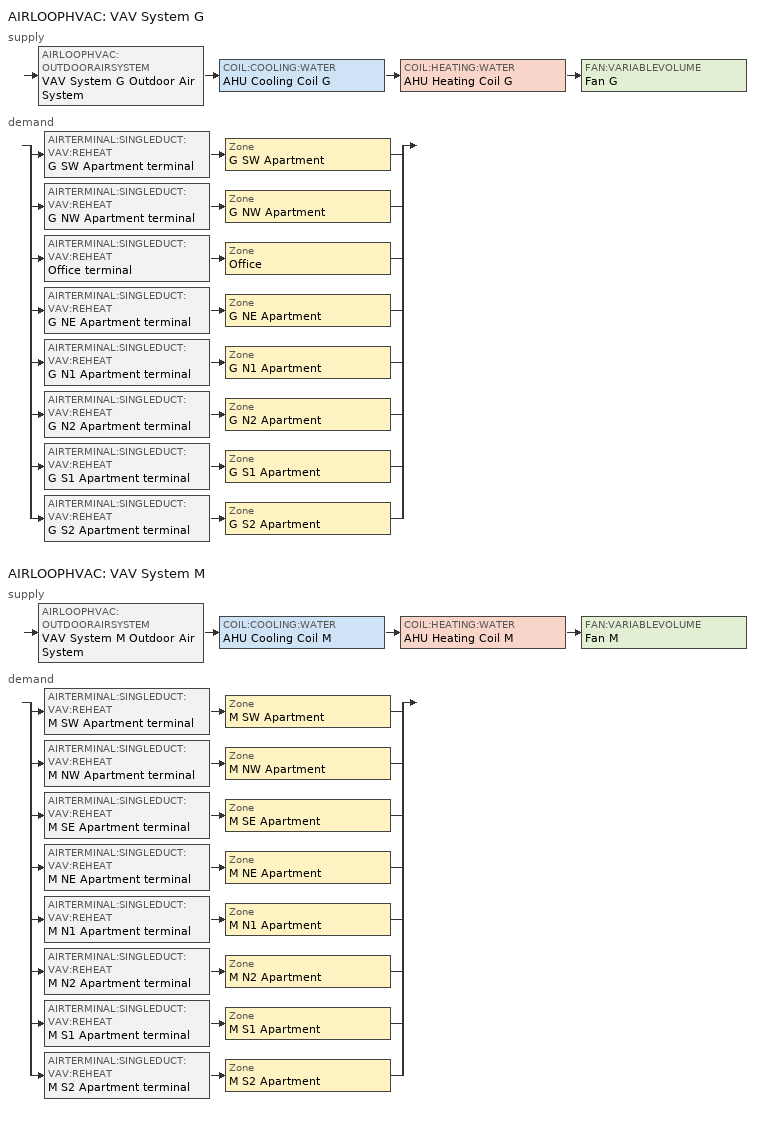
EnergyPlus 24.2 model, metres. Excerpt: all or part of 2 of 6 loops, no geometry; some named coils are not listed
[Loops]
AIRLOOPHVAC 'VAV System G'
 supply: AIRLOOPHVAC:OUTDOORAIRSYSTEM 'VAV System G Outdoor Air System' > COIL:COOLING:WATER 'AHU Cooling Coil G' > COIL:HEATING:WATER 'AHU Heating Coil G' > FAN:VARIABLEVOLUME 'Fan G'
 demand: split
  | AIRTERMINAL:SINGLEDUCT:VAV:REHEAT 'G SW Apartment terminal' > Zone 'G SW Apartment'
  | AIRTERMINAL:SINGLEDUCT:VAV:REHEAT 'G NW Apartment terminal' > Zone 'G NW Apartment'
  | AIRTERMINAL:SINGLEDUCT:VAV:REHEAT 'Office terminal' > Zone 'Office'
  | AIRTERMINAL:SINGLEDUCT:VAV:REHEAT 'G NE Apartment terminal' > Zone 'G NE Apartment'
  | AIRTERMINAL:SINGLEDUCT:VAV:REHEAT 'G N1 Apartment terminal' > Zone 'G N1 Apartment'
  | AIRTERMINAL:SINGLEDUCT:VAV:REHEAT 'G N2 Apartment terminal' > Zone 'G N2 Apartment'
  | AIRTERMINAL:SINGLEDUCT:VAV:REHEAT 'G S1 Apartment terminal' > Zone 'G S1 Apartment'
  | AIRTERMINAL:SINGLEDUCT:VAV:REHEAT 'G S2 Apartment terminal' > Zone 'G S2 Apartment'
AIRLOOPHVAC 'VAV System M'
 supply: AIRLOOPHVAC:OUTDOORAIRSYSTEM 'VAV System M Outdoor Air System' > COIL:COOLING:WATER 'AHU Cooling Coil M' > COIL:HEATING:WATER 'AHU Heating Coil M' > FAN:VARIABLEVOLUME 'Fan M'
 demand: split
  | AIRTERMINAL:SINGLEDUCT:VAV:REHEAT 'M SW Apartment terminal' > Zone 'M SW Apartment'
  | AIRTERMINAL:SINGLEDUCT:VAV:REHEAT 'M NW Apartment terminal' > Zone 'M NW Apartment'
  | AIRTERMINAL:SINGLEDUCT:VAV:REHEAT 'M SE Apartment terminal' > Zone 'M SE Apartment'
  | AIRTERMINAL:SINGLEDUCT:VAV:REHEAT 'M NE Apartment terminal' > Zone 'M NE Apartment'
  | AIRTERMINAL:SINGLEDUCT:VAV:REHEAT 'M N1 Apartment terminal' > Zone 'M N1 Apartment'
  | AIRTERMINAL:SINGLEDUCT:VAV:REHEAT 'M N2 Apartment terminal' > Zone 'M N2 Apartment'
  | AIRTERMINAL:SINGLEDUCT:VAV:REHEAT 'M S1 Apartment terminal' > Zone 'M S1 Apartment'
  | AIRTERMINAL:SINGLEDUCT:VAV:REHEAT 'M S2 Apartment terminal' > Zone 'M S2 Apartment'
[DesignSpecification:OutdoorAir] Outdoor Air Method=Flow/Area
Name | Outdoor Air Flow per Zone Floor Area
SZ DSOA G SW Apartment; SZ DSOA G NW Apartment; SZ DSOA G NE Apartment; SZ DSOA G N1 Apartment; SZ DSOA G N2 Apartment; SZ DSOA G S1 Apartment; SZ DSOA G S2 Apartment; SZ DSOA M SW Apartment; SZ DSOA M NW Apartment; SZ DSOA M SE Apartment; SZ DSOA M NE Apartment; SZ DSOA M N1 Apartment; SZ DSOA M N2 Apartment; SZ DSOA M S1 Apartment; SZ DSOA M S2 Apartment | 0.000294105
SZ DSOA Office | 0.0004318
[DesignSpecification:ZoneAirDistribution]
CM DSZAD Building: Zone Air Distribution Effectiveness in Cooling Mode=1; Zone Air Distribution Effectiveness in Heating Mode=1
[Sizing:Zone] Zone Cooling Design Supply Air Temperature Input Method=SupplyAirTemperature; Zone Cooling Design Supply Air Temperature=14; Zone Heating Design Supply Air Temperature Input Method=SupplyAirTemperature; Zone Heating Design Supply Air Temperature=40; Zone Cooling Design Supply Air Humidity Ratio=0.008; Zone Heating Design Supply Air Humidity Ratio=0.008; Cooling Design Air Flow Method=DesignDay; Cooling Design Air Flow Rate=0; Cooling Minimum Air Flow Fraction=0; Heating Design Air Flow Method=DesignDay; Heating Design Air Flow Rate=0; Zone Load Sizing Method=Sensible Load Only No Latent Load; Zone Latent Cooling Design Supply Air Humidity Ratio Input Method=HumidityRatioDifference; Zone Cooling Design Supply Air Humidity Ratio Difference=0.005; Zone Latent Heating Design Supply Air Humidity Ratio Input Method=HumidityRatioDifference; Zone Humidification Design Supply Air Humidity Ratio Difference=0.005
Name | Design Specification Outdoor Air Object
G SW Apartment | SZ DSOA G SW Apartment
G NW Apartment | SZ DSOA G NW Apartment
Office | SZ DSOA Office
G NE Apartment | SZ DSOA G NE Apartment
G N1 Apartment | SZ DSOA G N1 Apartment
G N2 Apartment | SZ DSOA G N2 Apartment
G S1 Apartment | SZ DSOA G S1 Apartment
G S2 Apartment | SZ DSOA G S2 Apartment
M SW Apartment | SZ DSOA M SW Apartment
M NW Apartment | SZ DSOA M NW Apartment
M SE Apartment | SZ DSOA M SE Apartment
M NE Apartment | SZ DSOA M NE Apartment
M N1 Apartment | SZ DSOA M N1 Apartment
M N2 Apartment | SZ DSOA M N2 Apartment
M S1 Apartment | SZ DSOA M S1 Apartment
M S2 Apartment | SZ DSOA M S2 Apartment
[SIZING:SYSTEM] Type of Load to Size On=Total; Design Outdoor Air Flow Rate=Autosize; Central Heating Maximum System Air Flow Ratio=Autosize; Preheat Design Temperature=7; Preheat Design Humidity Ratio=0.008; Precool Design Temperature=12.8; Precool Design Humidity Ratio=0.008; Central Cooling Design Supply Air Temperature=12.8; Central Heating Design Supply Air Temperature=12.8; Type of Zone Sum to Use=NonCoincident; 100 Outdoor Air in Cooling=No; 100 Outdoor Air in Heating=No; Central Cooling Design Supply Air Humidity Ratio=0.0085; Central Heating Design Supply Air Humidity Ratio=0.008; Cooling Supply Air Flow Rate Method=DesignDay; Cooling Supply Air Flow Rate=0; Cooling Supply Air Flow Rate Per Floor Area=0.00996765; Cooling Fraction of Autosized Cooling Supply Air Flow Rate=1; Cooling Supply Air Flow Rate Per Unit Cooling Capacity=3.94755e-05; Heating Supply Air Flow Rate Method=DesignDay; Heating Supply Air Flow Rate=0; Heating Supply Air Flow Rate Per Floor Area=0.00996765; Heating Fraction of Autosized Heating Supply Air Flow Rate=1; Heating Fraction of Autosized Cooling Supply Air Flow Rate=1; Heating Supply Air Flow Rate Per Unit Heating Capacity=3.15882e-05; System Outdoor Air Method=ZoneSum; Zone Maximum Outdoor Air Fraction=1; Cooling Design Capacity Method=CoolingDesignCapacity; Cooling Design Capacity=Autosize; Cooling Design Capacity Per Floor Area=234.7; Fraction of Autosized Cooling Design Capacity=1; Heating Design Capacity Method=HeatingDesignCapacity; Heating Design Capacity=Autosize; Heating Design Capacity Per Floor Area=157; Fraction of Autosized Heating Design Capacity=1; Central Cooling Capacity Control Method=OnOff; Occupant Diversity=autosize
VAV System G; VAV System M
[ZoneControl:Thermostat] Control Type Schedule=ZONE CONTROL TYPE SCHED
Name | Zone or ZoneList | Control 1 | Control 2 | Control 3
G SW Apartment Thermostat | G SW Apartment | AptCoolingSetPoint | AptHeatingSetPoint | S Apartment Dual SP Control
G NW Apartment Thermostat | G NW Apartment | AptCoolingSetPoint | AptHeatingSetPoint | N Apartment Dual SP Control
Office Thermostat | Office | OffCoolingSetPoint | OffHeatingSetPoint | Office Dual SP Control
G NE Apartment Thermostat | G NE Apartment | AptCoolingSetPoint | AptHeatingSetPoint | N Apartment Dual SP Control
G N1 Apartment Thermostat | G N1 Apartment | AptCoolingSetPoint | AptHeatingSetPoint | N Apartment Dual SP Control
G N2 Apartment Thermostat | G N2 Apartment | AptCoolingSetPoint | AptHeatingSetPoint | N Apartment Dual SP Control
G S1 Apartment Thermostat | G S1 Apartment | AptCoolingSetPoint | AptHeatingSetPoint | S Apartment Dual SP Control
G S2 Apartment Thermostat | G S2 Apartment | AptCoolingSetPoint | AptHeatingSetPoint | S Apartment Dual SP Control
M SW Apartment Thermostat | M SW Apartment | AptCoolingSetPoint | AptHeatingSetPoint | S Apartment Dual SP Control
M NW Apartment Thermostat | M NW Apartment | AptCoolingSetPoint | AptHeatingSetPoint | N Apartment Dual SP Control
M SE Apartment Thermostat | M SE Apartment | AptCoolingSetPoint | AptHeatingSetPoint | S Apartment Dual SP Control
M NE Apartment Thermostat | M NE Apartment | AptCoolingSetPoint | AptHeatingSetPoint | N Apartment Dual SP Control
M N1 Apartment Thermostat | M N1 Apartment | AptCoolingSetPoint | AptHeatingSetPoint | N Apartment Dual SP Control
M N2 Apartment Thermostat | M N2 Apartment | AptCoolingSetPoint | AptHeatingSetPoint | N Apartment Dual SP Control
M S1 Apartment Thermostat | M S1 Apartment | AptCoolingSetPoint | AptHeatingSetPoint | S Apartment Dual SP Control
M S2 Apartment Thermostat | M S2 Apartment | AptCoolingSetPoint | AptHeatingSetPoint | S Apartment Dual SP Control
[ThermostatSetpoint:SingleHeating]
Name | Setpoint Temperature Schedule
AptHeatingSetPoint | HTGSETP_APT_SCH
OffHeatingSetPoint | HTGSETP_DESIGN_OFF_SCH
[ThermostatSetpoint:SingleCooling]
Name | Setpoint Temperature Schedule
AptCoolingSetPoint | CLGSETP_APT_SCH
OffCoolingSetPoint | CLGSETP_DESIGN_OFF_SCH
[ThermostatSetpoint:DualSetpoint]
Name | Heating Setpoint Temperature Schedule | Cooling Setpoint Temperature Schedule
S Apartment Dual SP Control | S HTGSETP_APT_SCH | S CLGSETP_APT_SCH
N Apartment Dual SP Control | N HTGSETP_APT_SCH | N CLGSETP_APT_SCH
Office Dual SP Control | HTGSETP_OFF_SCH_Yes_Optimum | CLGSETP_OFF_SCH_Yes_Optimum
[AIRTERMINAL:SINGLEDUCT:VAV:REHEAT] Availability Schedule=Always On Discrete hvac_library; Maximum Air Flow Rate=Autosize; Zone Minimum Air Flow Input Method=Constant; Constant Minimum Air Flow Fraction=0.3; Fixed Minimum Air Flow Rate=autosize; Maximum Hot Water or Steam Flow Rate=Autosize; Minimum Hot Water or Steam Flow Rate=0; Convergence Tolerance=0.001; Damper Heating Action=Normal; Maximum Flow per Zone Floor Area During Reheat=Autosize; Maximum Flow Fraction During Reheat=autosize; Maximum Reheat Air Temperature=35
Name | Reheat Coil
G SW Apartment terminal | G SW Apartment terminal Water Reheat Coil
G NW Apartment terminal | G NW Apartment terminal Water Reheat Coil
Office terminal | Office terminal Water Reheat Coil
G NE Apartment terminal | G NE Apartment terminal Water Reheat Coil
G N1 Apartment terminal | G N1 Apartment terminal Water Reheat Coil
G N2 Apartment terminal | G N2 Apartment terminal Water Reheat Coil
G S1 Apartment terminal | G S1 Apartment terminal Water Reheat Coil
G S2 Apartment terminal | G S2 Apartment terminal Water Reheat Coil
M SW Apartment terminal | M SW Apartment terminal Water Reheat Coil
M NW Apartment terminal | M NW Apartment terminal Water Reheat Coil
M SE Apartment terminal | M SE Apartment terminal Water Reheat Coil
M NE Apartment terminal | M NE Apartment terminal Water Reheat Coil
M N1 Apartment terminal | M N1 Apartment terminal Water Reheat Coil
M N2 Apartment terminal | M N2 Apartment terminal Water Reheat Coil
M S1 Apartment terminal | M S1 Apartment terminal Water Reheat Coil
M S2 Apartment terminal | M S2 Apartment terminal Water Reheat Coil
[Zone equipment]
G SW Apartment: G SW Apartment terminal
G NW Apartment: G NW Apartment terminal
Office: Office terminal
G NE Apartment: G NE Apartment terminal
G N1 Apartment: G N1 Apartment terminal
G N2 Apartment: G N2 Apartment terminal
G S1 Apartment: G S1 Apartment terminal
G S2 Apartment: G S2 Apartment terminal
M SW Apartment: M SW Apartment terminal
M NW Apartment: M NW Apartment terminal
M SE Apartment: M SE Apartment terminal
M NE Apartment: M NE Apartment terminal
M N1 Apartment: M N1 Apartment terminal
M N2 Apartment: M N2 Apartment terminal
M S1 Apartment: M S1 Apartment terminal
M S2 Apartment: M S2 Apartment terminal
[FAN:VARIABLEVOLUME] Availability Schedule=Always On Discrete hvac_library; Fan Total Efficiency=0.6; Pressure Rise=500; Maximum Flow Rate=Autosize; Fan Power Minimum Flow Rate Input Method=FixedFlowRate; Fan Power Minimum Flow Fraction=0; Fan Power Minimum Air Flow Rate=0; Motor Efficiency=0.93; Motor In Airstream Fraction=1; Fan Power Coefficient 1=0.0013; Fan Power Coefficient 2=0.147; Fan Power Coefficient 3=0.9506; Fan Power Coefficient 4=-0.0998; Fan Power Coefficient 5=0; EndUse Subcategory=General
Fan G; Fan M
[COIL:COOLING:WATER] Availability Schedule=Always On Discrete hvac_library; Design Water Flow Rate=Autosize; Design Air Flow Rate=Autosize; Design Inlet Water Temperature=Autosize; Design Inlet Air Temperature=Autosize; Design Outlet Air Temperature=Autosize; Design Inlet Air Humidity Ratio=Autosize; Design Outlet Air Humidity Ratio=Autosize; Type of Analysis=SimpleAnalysis; Heat Exchanger Configuration=CrossFlow
AHU Cooling Coil G; AHU Cooling Coil M
[COIL:HEATING:WATER] Availability Schedule=Always On Discrete hvac_library; UFactor Times Area Value=Autosize; Maximum Water Flow Rate=Autosize; Performance Input Method=UFactorTimesAreaAndDesignWaterFlowRate; Rated Capacity=Autosize; Rated Inlet Water Temperature=60; Rated Inlet Air Temperature=16.6; Rated Outlet Water Temperature=40; Rated Outlet Air Temperature=32.2; Rated Ratio for Air and Water Convection=0.5; Design Water Temperature Difference=20
AHU Heating Coil G; AHU Heating Coil M
[AirLoopHVAC:UnitaryHeatPump:WaterToAir] Availability Schedule=All On; Supply Air Flow Rate=autosize; Heating Convergence=0.001; Cooling Convergence=0.001; Maximum Supply Air Temperature from Supplemental Heater=50; Fan Placement=BlowThrough
Name | Controlling Zone or Thermostat Location | Supply Air Fan | Heating Coil | Cooling Coil | Supplemental Heating Coil | Supply Air Fan Operating Mode Schedule
AirLoop G SW DXAC Heat Pump | G SW Apartment | AirLoop G SW Supply Fan | AirLoop G SW Heating Coil | AirLoop G SW Cooling Coil | AirLoop G SW_SuppHeatCoil | All Off
AirLoop G NW DXAC Heat Pump | G NW Apartment | AirLoop G NW Supply Fan | AirLoop G NW Heating Coil | AirLoop G NW Cooling Coil | AirLoop G NW_SuppHeatCoil | All Off
AirLoop Office DXAC Heat Pump | Office | AirLoop Office Supply Fan | AirLoop Office Heating Coil | AirLoop Office Cooling Coil | AirLoop Office_SuppHeatCoil | SupplyFan_w_SB_Sch
AirLoop G NE DXAC Heat Pump | G NE Apartment | AirLoop G NE Supply Fan | AirLoop G NE Heating Coil | AirLoop G NE Cooling Coil | AirLoop G NE_SuppHeatCoil | All Off
AirLoop G N1 DXAC Heat Pump | G N1 Apartment | AirLoop G N1 Supply Fan | AirLoop G N1 Heating Coil | AirLoop G N1 Cooling Coil | AirLoop G N1_SuppHeatCoil | All Off
AirLoop G N2 DXAC Heat Pump | G N2 Apartment | AirLoop G N2 Supply Fan | AirLoop G N2 Heating Coil | AirLoop G N2 Cooling Coil | AirLoop G N2_SuppHeatCoil | All Off
AirLoop G S1 DXAC Heat Pump | G S1 Apartment | AirLoop G S1 Supply Fan | AirLoop G S1 Heating Coil | AirLoop G S1 Cooling Coil | AirLoop G S1_SuppHeatCoil | All Off
AirLoop G S2 DXAC Heat Pump | G S2 Apartment | AirLoop G S2 Supply Fan | AirLoop G S2 Heating Coil | AirLoop G S2 Cooling Coil | AirLoop G S2_SuppHeatCoil | All Off
AirLoop M SW DXAC Heat Pump | M SW Apartment | AirLoop M SW Supply Fan | AirLoop M SW Heating Coil | AirLoop M SW Cooling Coil | AirLoop M SW_SuppHeatCoil | All Off
AirLoop M NW DXAC Heat Pump | M NW Apartment | AirLoop M NW Supply Fan | AirLoop M NW Heating Coil | AirLoop M NW Cooling Coil | AirLoop M NW_SuppHeatCoil | All Off
AirLoop M SE DXAC Heat Pump | M SE Apartment | AirLoop M SE Supply Fan | AirLoop M SE Heating Coil | AirLoop M SE Cooling Coil | AirLoop M SE_SuppHeatCoil | All Off
AirLoop M NE DXAC Heat Pump | M NE Apartment | AirLoop M NE Supply Fan | AirLoop M NE Heating Coil | AirLoop M NE Cooling Coil | AirLoop M NE_SuppHeatCoil | All Off
AirLoop M N1 DXAC Heat Pump | M N1 Apartment | AirLoop M N1 Supply Fan | AirLoop M N1 Heating Coil | AirLoop M N1 Cooling Coil | AirLoop M N1_SuppHeatCoil | All Off
AirLoop M N2 DXAC Heat Pump | M N2 Apartment | AirLoop M N2 Supply Fan | AirLoop M N2 Heating Coil | AirLoop M N2 Cooling Coil | AirLoop M N2_SuppHeatCoil | All Off
AirLoop M S1 DXAC Heat Pump | M S1 Apartment | AirLoop M S1 Supply Fan | AirLoop M S1 Heating Coil | AirLoop M S1 Cooling Coil | AirLoop M S1_SuppHeatCoil | All Off
AirLoop M S2 DXAC Heat Pump | M S2 Apartment | AirLoop M S2 Supply Fan | AirLoop M S2 Heating Coil | AirLoop M S2 Cooling Coil | AirLoop M S2_SuppHeatCoil | All Off
[CONTROLLER:WATERCOIL] Control Variable=Temperature; Actuator Variable=Flow; Controller Convergence Tolerance=autosize; Maximum Actuated Flow=autosize; Minimum Actuated Flow=0
Name | Action
AHU Cooling Coil G Controller; AHU Cooling Coil M Controller | Reverse
AHU Heating Coil G Controller; AHU Heating Coil M Controller | Normal
[CONTROLLER:OUTDOORAIR] Minimum Outdoor Air Flow Rate=0; Maximum Outdoor Air Flow Rate=Autosize; Economizer Control Type=NoEconomizer; Economizer Control Action Type=ModulateFlow; Economizer Maximum Limit DryBulb Temperature=28; Economizer Maximum Limit Enthalpy=64000; Economizer Minimum Limit DryBulb Temperature=-100; Lockout Type=NoLockout; Minimum Limit Type=FixedMinimum; High Humidity Control=No; High Humidity Outdoor Air Flow Ratio=1; Control High Indoor Humidity Based on Outdoor Humidity Ratio=Yes; Heat Recovery Bypass Control Type=BypassWhenWithinEconomizerLimits; Economizer Operation Staging=InterlockedWithMechanicalCooling
VAV System G Outdoor Air System Controller; VAV System M Outdoor Air System Controller
[Controller:MechanicalVentilation]
Office_DCV: Demand Controlled Ventilation=No; System Outdoor Air Method=ZoneSum; Zone or ZoneList 1=Office; Design Specification Outdoor Air Object Name 1=SZ DSOA Office; Design Specification Zone Air Distribution Object Name 1=CM DSZAD Building
[AIRLOOPHVAC] Design Supply Air Flow Rate=AutoSize; Design Return Air Flow Fraction of Supply Air Flow=1
VAV System G; VAV System M
[EnergyManagementSystem:Sensor] OutputVariable or OutputMeter=Zone Ventilation Standard Density Volume Flow Rate
Name | OutputVariable or OutputMeter Index Key
S_Sliding_Door_Ventilation_Sensor | M S1 APARTMENT
N_Sliding_Door_Ventilation_Sensor | M N1 APARTMENT
[SETPOINTMANAGER:SCHEDULED] Control Variable=Temperature
Name | Schedule | Setpoint Node or NodeList
AHU Setpoint Manager G | AHU Setpoint Manager G | VAV System G Supply Outlet Node
AHU Setpoint Manager M | AHU Setpoint Manager M | VAV System M Supply Outlet Node
[SETPOINTMANAGER:MIXEDAIR] Control Variable=Temperature
Name | Setpoint Node or NodeList
VAV System G Outdoor Air System Controller mixed_air SPM | VAV System G Outdoor Air System Controller mixed_air
AHU Cooling Coil G_air_outlet SPM | AHU Cooling Coil G_air_outlet
Fan G air inlet SPM | Fan G air inlet
VAV System M Outdoor Air System Controller mixed_air SPM | VAV System M Outdoor Air System Controller mixed_air
AHU Cooling Coil M_air_outlet SPM | AHU Cooling Coil M_air_outlet
Fan M air inlet SPM | Fan M air inlet
[SCHEDULE:DAY:INTERVAL]
AHU Setpoint Manager G Day Schedule; AHU Setpoint Manager M Day Schedule: No, 24:00, 12.8
[SCHEDULE:WEEK:DAILY]
AHU Setpoint Manager G Week Schedule: AHU Setpoint Manager G Day Schedule, AHU Setpoint Manager G Day Schedule, AHU Setpoint Manager G Day Schedule, AHU Setpoint Manager G Day Schedule, AHU Setpoint Manager G Day Schedule, AHU Setpoint Manager G Day Schedule, AHU Setpoint Manager G Day Schedule, AHU Setpoint Manager G Day Schedule, AHU Setpoint Manager G Day Schedule, AHU Setpoint Manager G Day Schedule, AHU Setpoint Manager G Day Schedule, AHU Setpoint Manager G Day Schedule
AHU Setpoint Manager M Week Schedule: AHU Setpoint Manager M Day Schedule, AHU Setpoint Manager M Day Schedule, AHU Setpoint Manager M Day Schedule, AHU Setpoint Manager M Day Schedule, AHU Setpoint Manager M Day Schedule, AHU Setpoint Manager M Day Schedule, AHU Setpoint Manager M Day Schedule, AHU Setpoint Manager M Day Schedule, AHU Setpoint Manager M Day Schedule, AHU Setpoint Manager M Day Schedule, AHU Setpoint Manager M Day Schedule, AHU Setpoint Manager M Day Schedule
[SCHEDULE:YEAR]
AHU Setpoint Manager G: AHU Setpoint Manager G Week Schedule, 1, 1, 12, 31
AHU Setpoint Manager M: AHU Setpoint Manager M Week Schedule, 1, 1, 12, 31
[Schedule:Compact]
HTGSETP_APT_SCH; N HTGSETP_APT_SCH: THROUGH: 12/31, FOR:AllDays, UNTIL: 24:00, 21.7
CLGSETP_APT_SCH; N CLGSETP_APT_SCH: THROUGH: 12/31, For: SummerDesignDay, Until: 9:00, 24.4, Until: 18:00, 27.1778, Until: 24:00, 24.4, FOR:AllOtherDays, UNTIL: 24:00, 24.4
S HTGSETP_APT_SCH: THROUGH: 12/31, For: Weekday, Until: 9:00, 21.7, Until: 17:00, 16.1444, Until: 24:00, 21.7, For: Weekend AllOtherDays, UNTIL: 24:00, 21.7
S CLGSETP_APT_SCH: THROUGH: 12/31, For: Weekday SummerDesignDay, Until: 9:00, 24.4, Until: 17:00, 27.1778, Until: 24:00, 24.4, For: Weekend AllOtherDays, UNTIL: 24:00, 24.4
HTGSETP_DESIGN_OFF_SCH: THROUGH: 12/31, FOR:AllDays, UNTIL: 24:00, 21.1
CLGSETP_DESIGN_OFF_SCH: THROUGH: 12/31, FOR: WinterDesignDay SummerDesignDay, UNTIL: 7:00, 29.4, UNTIL: 8:00, 26.7, UNTIL:17:00, 23.9, UNTIL: 18:00, 26.7, UNTIL: 24:00, 29.4, FOR:AllOtherDays, UNTIL: 24:00, 23.9
HTGSETP_OFF_SCH_Yes_Optimum: THROUGH: 12/31, FOR: WinterDesignDay SummerDesignDay, UNTIL: 7:00, 15.6, UNTIL: 8:00, 18.3, UNTIL: 17:00, 21.1, UNTIL: 18:00, 18.3, UNTIL: 24:00, 15.6, FOR:Weekdays, UNTIL: 7:00, 15.6, UNTIL: 8:00, 17.8, UNTIL: 9:00, 20, UNTIL: 17:00, 21.1, UNTIL: 18:00, 18.3, UNTIL: 24:00, 15.6, FOR: AllOtherDays, UNTIL: 24:00, 15.6
CLGSETP_OFF_SCH_Yes_Optimum: THROUGH: 12/31, FOR: WinterDesignDay SummerDesignDay, UNTIL: 7:00, 29.4, UNTIL: 8:00, 26.7, UNTIL:17:00, 23.9, UNTIL: 18:00, 26.7, UNTIL: 24:00, 29.4, FOR:Weekdays, UNTIL: 7:00, 29.4, UNTIL: 8:00, 27.8, UNTIL: 9:00, 25.6, UNTIL: 17:00, 23.9, UNTIL: 18:00, 26.7, UNTIL: 24:00, 29.4, FOR: AllOtherDays, UNTIL: 24:00, 29.4
All Off: Through: 12/31, For: AllDays, Until: 24:00, 0
All On: Through: 12/31, For: AllDays, Until: 24:00, 1
ZONE CONTROL TYPE SCHED: Through: 12/31, For: SummerDesignDay, Until: 24:00, 2, For: WinterDesignDay, Until: 24:00, 1, For: Weekdays Weekends Holidays Customday1 Customday2 AllOtherDays, Until: 24:00, 4
SupplyFan_w_SB_Sch: Through: 12/31, For: Weekdays, Until: 01:00, 1, Until: 02:00, 1, Until: 03:00, 1, Until: 04:00, 1, Until: 05:00, 1, Until: 06:00, 1, Until: 07:00, 1, Until: 08:00, 1, Until: 09:00, 1, Until: 10:00, 1, Until: 11:00, 1, Until: 12:00, 1, Until: 13:00, 0, Until: 14:00, 1, Until: 15:00, 0, Until: 16:00, 1, Until: 17:00, 1, Until: 18:00, 1, Until: 19:00, 1, Until: 20:00, 1, Until: 21:00, 1, Until: 22:00, 1, Until: 23:00, 1, Until: 24:00, 1, For: AllOtherDays, Until: 01:00, 1, Until: 02:00, 1, Until: 03:00, 1, Until: 04:00, 1, Until: 05:00, 1, Until: 06:00, 1, Until: 07:00, 1, Until: 08:00, 1, Until: 09:00, 1, Until: 10:00, 1, Until: 11:00, 1, Until: 12:00, 1, Until: 13:00, 1, Until: 14:00, 1, Until: 15:00, 1, Until: 16:00, 1, Until: 17:00, 1, Until: 18:00, 1, Until: 19:00, 1, Until: 20:00, 1, Until: 21:00, 1, Until: 22:00, 1, Until: 23:00, 1, Until: 24:00, 1
[SCHEDULE:COMPACT]
Always On Discrete hvac_library: Through: 12/31, For: AllDays, Until: 24:00, 1
